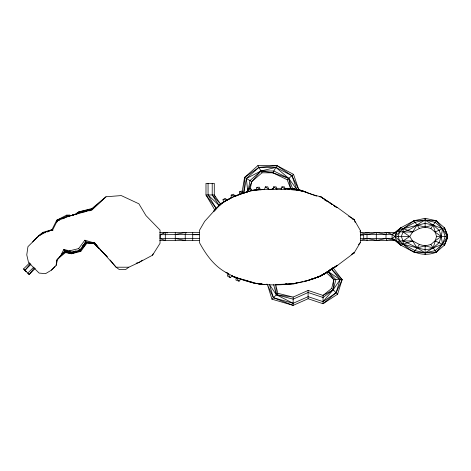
<?xml version="1.0" encoding="UTF-8"?>
<svg xmlns="http://www.w3.org/2000/svg" width="471" height="471" viewBox="0 0 471 471"><rect width="100%" height="100%" fill="white"/><g stroke="black" fill="none" stroke-linecap="round" stroke-linejoin="round"><path stroke-width="0.71" d="M231.985 275.782L234.099 276.989L236.024 277.454L235.959 280.08L239.062 281.211L240.705 279.15C261.069 286.751 283.66 286.044 304.613 281.511C313.627 278.808 323.024 276.124 330.236 269.753M226.569 200.416L231.308 197.726L243.807 192.998L244.573 177.455L257.873 165.615L276.966 165.615L293.521 174.364L298.832 189.807L302.305 190.908M254.74 190.202L251.914 190.372L250.466 188.182L248.058 188.83L247.911 191.45L243.542 193.092L239.592 191.797L239.609 194.423L235.635 196.101M329.058 270.637L328.022 271.414L333.833 279.65L333.185 289.812L323.041 301.646L308.099 296.665L293.156 303.306L273.416 297.713L267.422 284.631L271.955 299.191L293.156 305.385L308.099 298.744L323.041 303.724L337.601 294.21L342.134 279.65L333.003 267.675M69.408 216.307L69.855 215.176L66.423 215.229L56.708 220.24L52.01 229.642L42.991 232.344L39.105 235.5L27.948 246.657L26.77 254.876L28.531 262.512L39.105 273.074L45.563 273.657L51.427 270.136L56.126 265.438L56.708 260.157L64.927 251.938L70.803 253.115L80.182 250.772L86.693 243.171L94.282 243.719L107.4 256.836M242.059 192.203L244.573 177.455L258.903 167.411L276.966 165.615L291.943 175.712L298.832 189.807M243.807 192.998L246.368 178.485L258.903 167.411L275.924 167.411L291.943 175.712L296.777 189.489L299.379 189.89L289.135 188.329L284.614 188.329M239.592 191.797L241.953 191.002L243.542 193.092L248.029 191.668L249.971 180.558L260.975 170.997L275.924 167.411L276.966 165.615M230.242 277.654L227.905 273.421L227.375 275.994L230.242 277.654L232.221 275.912L234.099 276.989L240.705 279.15L236.689 277.696M250.319 188.4L251.761 181.606L260.975 170.997L273.845 170.997L288.752 178.385L296.777 189.489L299.797 189.99L316.653 196.13M69.202 216.354L69.443 215.276L69.855 215.176M56.126 265.438L57.568 259.309L64.71 251.237L70.838 252.385L79.67 250.242L85.846 241.841L94.565 243.054L95.972 244.431M284.767 188.659L289.135 188.329L302.882 191.02L312.285 194.541L320.963 196.866L337.683 207.705L354.104 219.645L360.38 230.502L360.38 242.459L354.104 252.933L337.683 265.255L327.21 272.097L330.748 269.801L331.643 268.688L331.343 268.923L342.134 279.65L336.123 292.732L323.041 303.724L323.041 295.423L331.725 288.334L333.833 279.65L326.362 272.656M360.38 234.505L392.078 234.487L400.809 227.811L413.962 220.74L425.136 220.128L433.202 225.091L436.54 236.477L433.202 247.852L425.136 252.815L413.962 252.203L400.809 245.132L392.078 238.456L360.38 238.456M56.708 260.157L60.229 256.636L63.697 249.595L69.838 250.743L78.675 248.6L84.851 240.198L94.565 243.054L116.078 267.21L119.269 269.553L125.645 269.553L128.83 267.21L138.892 262.512L152.539 255.194L160.028 243.319L160.028 230.036L145.933 215.541L138.892 203.802L121.277 195.583L106.016 196.766L92.44 208.965L92.239 209.713L89.661 210.884M360.009 231.909L360.38 230.502M56.885 222.177L57.256 220.787L68.642 216.289L92.239 209.713L106.016 196.766L91.939 208.506L79.252 211.791L77.114 212.851L78.068 213.616M208.064 183.349L208.064 194.97L219.203 205.597C229.436 196.907 243.166 192.215 256.212 189.872L256.895 187.334L259.368 187.187L260.345 189.625L289.447 189.342M272.338 189.271L268.664 189.342L267.834 186.852L265.344 186.852L264.514 189.342L251.914 190.372L239.609 194.423M272.815 189.342L273.645 186.852L276.136 186.852L276.966 189.342L273.645 186.852M281.116 189.342L281.946 186.852L284.437 186.852L285.267 189.342L281.946 186.852M384.807 232.968L386.95 232.509C393.868 234.04 398.248 239.78 403.253 244.266C412.101 253.139 424.353 257.072 436.293 252.203L444.459 245.132L447.45 236.477L444.459 227.811L436.293 220.74L425.136 218.314L413.962 220.74L403.253 228.694L394.981 236.477L392.078 238.456L396.558 240.563L400.809 245.132L412.702 240.899L419.425 244.514L433.202 247.852L442.516 244.266L447.45 236.477L442.516 228.694L436.293 220.74L425.136 220.128L415.092 222.318L403.253 228.694L396.912 231.496L394.981 236.477L396.912 241.458L400.809 245.132L400.103 243.919M389.087 232.933L386.95 232.509L386.002 234.505L376.983 232.509L376.288 234.487L376.288 238.456L376.983 240.445L386.002 238.456L396.558 240.563L396.912 241.458L403.253 244.266L415.092 250.643L425.136 252.815L436.293 252.203L442.516 244.266L445.207 236.477L442.516 228.694L435.18 222.318L425.136 220.128C416.211 224.355 407.562 233.999 396.912 231.496L394.981 236.477L409.729 236.477L417.047 247.852L425.136 252.815L435.18 250.643L442.516 244.266L441.274 236.477L439.113 230.219L433.202 225.091L425.136 223.331L403.253 228.694L400.809 227.811L396.912 231.496M399.732 231.997L398.007 236.477L399.732 240.964L412.702 240.899M444.459 245.132L447.45 238.173L447.45 234.788L444.459 227.811L442.516 228.694L433.202 225.091L419.425 228.441L412.702 232.044L403.253 228.694L403.052 231.997L401.327 236.477L403.052 240.964L403.253 244.266L417.047 247.852L430.83 244.514L435.016 240.899L444.459 245.132L447.45 237.525M249.094 188.371L251.761 181.606L262.023 172.804L272.815 172.804L288.752 178.385L292.674 188.847L296.777 189.489M94.565 243.054L99.21 248.664L94.282 243.719L94.801 242.512M152.539 255.194L153.134 253.851M42.402 233.645L42.991 232.344L38.292 236.312M272.644 189.424L273.233 188.329L271.573 189.342M324.666 200.087L324.902 199.669L327.957 201.7M244.573 177.455L246.368 178.485L260.975 170.997L272.815 172.804L275.924 167.411L288.752 178.385L290.631 188.53L299.797 189.99L289.135 188.329L288.175 189.342L302.882 191.02L307.598 192.827L302.882 191.02M61.342 254.84L60.229 256.636L65.557 252.568L71.433 253.745L80.818 251.39L86.693 243.171L85.687 241.282M419.425 228.441L417.047 225.091L430.83 228.441L435.016 232.044L442.516 228.694L441.274 236.477L439.113 242.742L433.202 247.852C422.14 252.903 412.843 244.802 403.052 240.964L409.729 236.477L417.047 225.091L413.962 220.74M436.293 220.74L430.83 228.441M419.425 244.514L413.962 252.203M34.389 267.781L29.161 274.534L27.748 273.139L33.747 267.145M228.329 273.663C214.911 267.251 206.286 255.2 199.363 242.459L199.363 230.502L204.673 221.352L216.266 208.535L208.064 194.97M29.685 262.806L23.55 268.941L26.358 271.726L24.945 270.336L30.38 263.501M358.466 244.667L360.38 242.459M223.554 202.159L223.007 199.586L225.15 198.326L227.14 200.034L221.594 203.289L213.457 211.573L216.266 208.535L205.986 194.97L205.986 183.349L214.287 183.349L214.287 194.97L215.212 196.966M392.078 238.456L392.078 234.487L396.558 232.38L400.809 227.811M213.457 211.573L214.964 210.019M216.266 208.535L214.805 210.013L205.986 194.97L214.287 194.97L220.663 204.137L212.215 194.97L212.215 183.349M271.955 299.191L277.831 293.315L275.723 284.631L276.353 294.793L293.156 303.306M32.646 241.959C37.715 235.718 44.492 231.402 52.558 230.189L57.256 220.787L59.375 220.41M54.948 266.615L51.427 270.136M35.29 268.399L29.161 274.534L23.55 268.941M59.428 257.449L62.425 254.44M24.945 270.336L30.939 264.337M214.287 210.531L221.193 203.619L219.203 205.597L212.215 194.97M216.018 208.8L221.594 203.289L223.325 202.294M35.572 239.021L36.432 238.173M61.713 254.169L64.71 251.237L63.697 249.595L70.838 252.385L72.022 251.744M219.468 205.35L221.594 203.289L231.308 197.726L231.161 195.106L233.481 194.193L235.159 196.201L231.161 195.106M82.425 245.962L86.063 242.559L89.525 242.306M77.114 212.851L79.252 211.791L92.44 208.965L91.939 208.506M293.521 174.364L287.18 179.71L272.815 172.804M84.792 242.736L85.846 241.841L84.851 240.198M41.866 234.246L43.538 232.892L45.687 232.692M330.089 269.859L331.643 268.688L328.269 271.208M323.041 301.646L336.123 292.732L340.062 279.65L328.022 271.414L320.121 276.277L316.883 277.507L317.76 277.207M333.05 267.652L331.343 268.923L340.062 279.65L333.185 289.812L323.041 297.495L308.099 292.515L293.156 299.156L276.353 294.793L269.494 284.631L273.416 297.713L293.156 305.385L293.156 297.083L308.099 290.442L323.041 295.423L333.185 289.812L335.911 279.65L328.022 271.414M435.016 240.899L441.274 236.477L435.016 232.044M142.489 260.163L138.892 262.512L136.119 263.212M304.378 281.134C316.771 278.938 327.533 272.403 337.683 265.255L335.358 266.38M330.112 270.201L330.748 269.801L328.316 271.261M304.613 281.511L320.121 276.277L337.683 265.255L332.85 268.005M318.673 276.495L320.121 276.277L330.748 269.801L320.121 276.277L309.924 279.715L313.992 278.455L313.115 278.75M328.004 271.614L320.121 276.277L318.696 276.306M323.807 274.134L324.619 273.657L320.121 276.277M62.967 218.762L69.443 215.276L66.423 215.229L68.448 215.541L56.708 220.24L57.639 221.158M227.04 200.151L231.667 197.785M79.252 211.791L77.527 212.751L78.274 213.569M47.553 232.02L52.01 229.642L52.94 230.56M351.549 254.293L354.104 252.933L352.738 253.345M66.906 251.284L70.803 253.115L75.46 250.925M199.363 240.445L165.309 240.445L160.111 238.656L160.111 234.705L165.309 232.509L199.363 232.509M72.246 215.329L78.704 213.233L71.886 215.394M296.648 282.777L293.986 283.801L275.364 284.537M352.755 253.445L354.104 252.933M75.101 214.199L71.851 215.377L76.167 213.916M67.53 252.662L71.433 253.745L80.182 250.772L86.063 242.559L94.282 243.719M39.105 235.5L40.424 235.058M243.542 193.081L247.728 191.726M309.924 279.715L315.435 277.99M365.696 232.91L367.021 232.509L369.152 232.91M68.642 216.289L71.203 215.612M302.994 281.493L293.986 283.801L278.214 284.631M78.851 213.752L78.51 212.486L92.44 208.965M163.154 232.98L165.309 232.509L167.446 232.939M175.271 234.505L185.233 232.509L186.593 232.874M376.983 232.509L367.021 234.505L360.38 232.509L396.558 232.38M396.912 241.458L399.732 240.964M78.51 212.486L86.281 211.538M248.058 188.83L251.914 190.372L260.345 189.625L256.895 187.334M284.614 188.624L288.175 188.329L288.175 189.666M261.835 283.883C255.871 284.331 250.119 281.799 244.508 280.18L234.099 276.989L226.009 272.326L228.494 273.763M251.914 190.372L254.829 190.196M259.927 189.878L261.381 189.789M256.212 189.872L260.345 189.625M285.349 283.836L286.78 283.76M160.111 234.705L199.363 234.505M160.111 238.656L199.363 238.456M159.757 232.656L165.309 232.509L165.309 240.445L159.757 240.593M276.077 188.329L281.77 188.329M192.721 234.717L199.363 234.717M360.38 235.135L363.7 235.135L363.7 238.456M436.54 236.477L447.45 236.477M394.504 240.445L360.38 240.445L367.021 238.456L376.983 240.445M128.83 267.21L116.078 267.21L110.19 260.027M333.833 279.65L342.134 279.65M248.505 281.099L240.916 278.985M412.702 232.044L403.052 231.997L409.729 236.477M319.744 196.837L320.963 196.866L332.332 204.555M261.835 284.101L256.577 283.501M266.109 284.237L267.534 284.284M223.007 199.586L227.14 200.034M236.265 277.254L234.099 276.989L236.142 277.59M258.502 283.83L264.932 284.631L253.475 282.971L245.008 280.18M300.021 190.702L302.17 191.014M292.014 188.765L289.135 188.329L302.199 190.979M293.457 188.983L294.899 189.201M300.575 190.272L289.135 188.329L292.674 188.847L290.631 188.53L287.18 179.71M175.271 238.456L185.233 240.445L185.233 232.509M277.831 293.315L293.156 297.083L276.353 294.793L273.645 284.631M249.901 281.464L252.003 282.011M256.901 283.301L259.698 284.031L257.696 283.23M336.524 207.393L337.683 207.705M352.808 219.074L354.104 219.645L355.181 222.359M352.814 219.039L354.104 219.645L348.622 216.183M69.584 251.755L70.838 252.385L69.838 250.743M251.761 181.606L246.368 178.485L247.764 191.75M329.182 202.512L332.243 204.544M333.462 205.356L335.911 206.987M333.533 205.368L335.923 206.987M320.963 196.866L324.336 199.268M265.344 186.852L268.664 189.342M324.902 199.669L326.55 201.105M80.818 251.39L79.252 249.836M102.501 251.938L101.071 250.525L106.917 256.359M337.601 294.21L331.725 288.334M70.803 253.115L71.433 253.745M65.557 252.568L64.515 250.684M236.024 277.454L239.062 281.211M436.293 252.203L430.83 244.514M78.675 248.6L79.67 250.242M262.023 172.804L257.873 165.615M96.584 244.867L97.797 247.24M386.95 240.445L386.002 238.456L386.002 234.505M444.459 227.811L447.45 235.435M425.136 218.314L425.136 227.199M425.136 245.762L425.136 254.646M367.021 232.509L367.021 240.445M308.099 290.442L308.099 298.744M192.721 232.509L192.721 240.445M175.271 232.509L175.271 240.445"/></g></svg>
